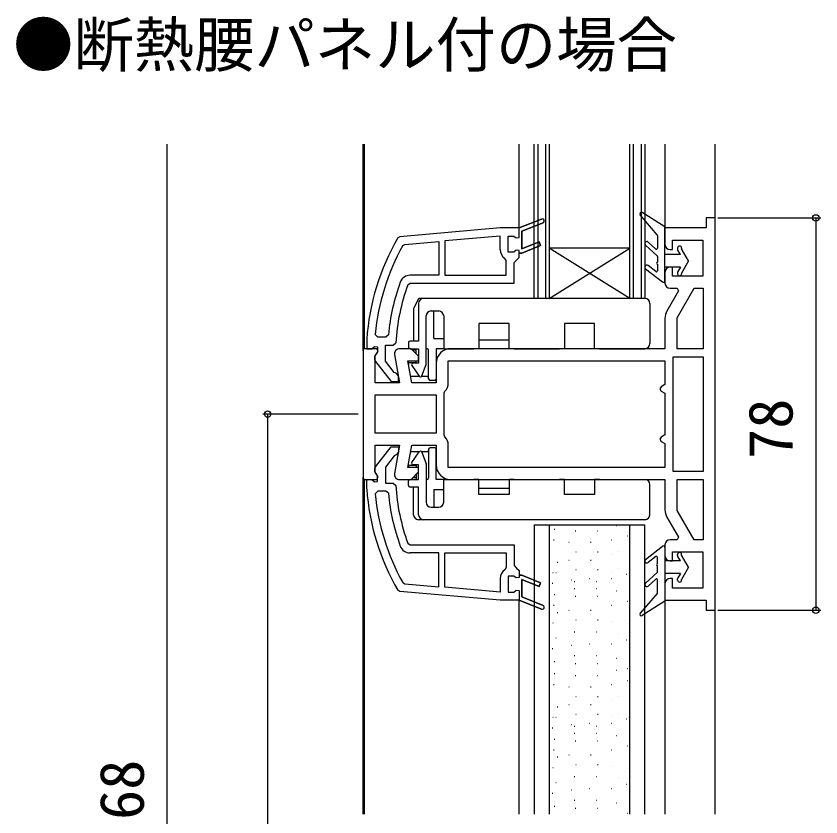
# Model space of a CAD drawing. Units: millimetres, scale not verified. Extents: x -525 to 525, y -783 to 779.
# Drawn here: x 5 to 165, y -2.5 to 156.7 of the extents above; entities that cross this region are included whole.
import ezdxf
from ezdxf.enums import TextEntityAlignment as Align

# ---------------------------------------------------------------- set-up
doc = ezdxf.new("R2010")
doc.units = ezdxf.units.MM
doc.header["$LTSCALE"] = 4
for name, color, linetype in [('0-1_USER1', 3, 'Continuous'), ('0-2_YKK_11', 7, 'Continuous'), ('0-4_YKK_12', 2, 'Continuous'), ('0-5_YKK_13', 4, 'Continuous'), ('0-7_YKK_D', 6, 'Continuous')]:
    doc.layers.add(name, color=color, linetype=linetype)
doc.styles.add('ＭＳ ゴシック', font='')
doc.styles.get('ＭＳ ゴシック').set_extended_font_data('MS Gothic')

msp = doc.modelspace()

# ---------------------------------------------------------------- linework, layer by layer
at = {"layer": '0-2_YKK_11'}
for p, q in [((81.852, 111.032), (82.244, 111.286)), ((133.998, 105.75), (133.998, 103.55)), ((82.867, 103.223), (83.336, 103.55)), ((90.898, 83.75), (90.898, 88.15)), ((82.867, 51.878), (83.336, 51.55)), ((133.998, 51.55), (133.998, 49.35)), ((81.852, 44.069), (82.244, 43.815))]:
    msp.add_line(p, q, dxfattribs=at)
for points in [[(109.746, 115.579), (105.498, 113.888), (105.498, 110.414), (108.947, 111.821), (109.249, 111.08), (105.498, 109.55), (104.998, 109.55), (104.998, 110.05), (104.407, 110.125), (103.923, 109.75), (102.798, 109.75), (102.798, 112.95), (103.923, 112.95), (104.407, 112.575), (104.998, 112.65), (104.998, 114.55), (109.45, 116.322), (104.998, 114.55), (101.198, 114.55), (81.271, 112.807), (80.883, 112.561)], [(83.336, 103.55), (103.998, 103.55), (103.998, 107.65), (104.498, 108.15), (104.998, 108.65), (104.998, 109.55), (105.498, 109.55), (109.249, 111.08), (108.947, 111.821), (105.498, 110.414), (105.498, 113.888), (109.746, 115.579)], [(133.998, 43.85), (133.998, 40.55), (142.198, 40.55), (142.198, 38.55), (143.998, 38.55), (143.998, 77.55), (143.998, 116.55), (142.198, 116.55), (142.198, 114.55), (133.998, 114.55), (133.998, 111.25)], [(101.198, 110.25), (101.198, 112.944), (90.198, 111.982), (90.198, 105.15)], [(134.998, 110.25), (135.498, 110.25), (135.498, 112.15), (141.498, 112.15), (141.498, 104.95), (135.498, 104.95), (135.498, 106.75), (134.998, 106.75)], [(82.244, 111.286), (88.998, 111.877), (88.998, 105.15), (83.336, 105.15)], [(90.198, 105.15), (102.398, 105.15), (102.398, 108.06), (102.167, 108.481)], [(134.998, 102.55), (136.42, 102.55), (136.709, 102.05), (134.386, 98.027)], [(133.998, 96.577), (133.998, 90.55), (91.398, 90.55)], [(78.985, 93.303), (78.487, 92.85), (76.88, 92.85), (76.382, 93.396)], [(74.699, 92.398), (74.698, 92.365), (74.698, 90.55), (75.704, 90.55), (76.2, 90.988), (76.798, 90.95), (76.798, 89.85), (76.598, 89.45)], [(76.411, 88.034), (79.523, 84.05), (80.998, 84.05), (80.998, 85.152), (80.522, 85.651), (80.153, 85.843), (78.398, 88.089), (78.398, 91.25), (79.969, 91.25), (80.468, 91.721)], [(80.213, 89.377), (81.205, 83.75), (76.398, 83.75), (76.398, 89.107), (76.978, 90.035), (76.692, 90.55), (73.998, 90.55), (73.998, 77.55), (73.998, 64.55), (76.692, 64.55), (76.978, 65.066), (76.398, 65.994), (76.398, 71.35), (81.205, 71.35), (80.213, 65.724)], [(88.498, 87.65), (88.498, 83.75), (83.642, 83.75), (82.866, 88.15), (84.998, 88.15), (84.998, 89.05), (83.498, 90.55), (81.198, 90.55)], [(90.898, 88.15), (133.998, 88.15), (133.998, 83.416), (133.248, 82.983), (132.998, 82.55), (133.248, 82.117), (133.998, 81.684), (133.998, 77.55), (133.998, 73.416), (133.248, 72.983), (132.998, 72.55), (133.248, 72.117), (133.998, 71.684), (133.998, 66.95), (90.898, 66.95), (90.898, 71.35)], [(90.236, 73.006), (90.098, 73.35), (90.098, 77.55), (90.098, 81.75), (90.236, 82.095)], [(76.411, 67.067), (79.523, 71.05), (80.998, 71.05), (80.998, 69.949), (80.522, 69.45), (80.153, 69.258), (78.398, 67.012), (78.398, 63.85), (79.969, 63.85), (80.468, 63.38)], [(81.198, 64.55), (83.498, 64.55), (84.998, 66.05), (84.998, 66.95), (82.866, 66.95), (83.642, 71.35), (88.498, 71.35), (88.498, 67.45)], [(74.699, 62.702), (74.698, 62.735), (74.698, 64.55), (75.704, 64.55), (76.2, 64.113), (76.798, 64.15), (76.798, 65.25), (76.598, 65.65)], [(91.398, 64.55), (133.998, 64.55), (133.998, 58.524)], [(78.985, 61.798), (78.487, 62.25), (76.88, 62.25), (76.382, 61.705)], [(134.386, 57.074), (136.709, 53.05), (136.42, 52.55), (134.998, 52.55)], [(83.336, 51.55), (103.998, 51.55), (103.998, 47.45), (104.498, 46.95), (104.998, 46.45), (104.998, 45.55), (105.498, 45.55), (109.249, 44.021), (108.947, 43.28), (105.498, 44.686), (105.498, 41.212), (109.746, 39.522)], [(82.244, 43.815), (88.998, 43.224), (88.998, 49.95), (83.336, 49.95)], [(90.198, 49.95), (102.398, 49.95), (102.398, 47.041), (102.167, 46.62)], [(101.198, 44.85), (101.198, 42.157), (90.198, 43.119), (90.198, 49.95)], [(134.998, 48.35), (135.498, 48.35), (135.498, 50.15), (141.498, 50.15), (141.498, 42.95), (135.498, 42.95), (135.498, 44.85), (134.998, 44.85)], [(109.746, 39.522), (105.498, 41.212), (105.498, 44.686), (108.947, 43.28), (109.249, 44.021), (105.498, 45.55), (104.998, 45.55), (104.998, 45.05), (104.407, 44.975), (103.923, 45.35), (102.798, 45.35), (102.798, 42.15), (103.923, 42.15), (104.407, 42.525), (104.998, 42.45), (104.998, 40.55), (109.45, 38.779), (104.998, 40.55), (101.198, 40.55), (81.271, 42.294), (80.883, 42.54)]]:
    msp.add_lwpolyline(points, dxfattribs=at)
for points in [[(141.598, 102.55), (141.598, 90.55), (136.398, 90.55), (136.398, 96.711), (139.769, 102.55)], [(135.598, 66.15), (135.598, 77.55), (135.598, 88.95), (141.598, 88.95), (141.598, 77.55), (141.598, 66.15)], [(88.498, 73.75), (76.398, 73.75), (76.398, 77.55), (76.398, 81.35), (88.498, 81.35), (88.498, 77.55)], [(141.598, 64.55), (141.598, 52.55), (139.769, 52.55), (136.398, 58.39), (136.398, 64.55)]]:
    msp.add_lwpolyline(points, close=True, dxfattribs=at)
for centre, radius, start, end in [((109.598, 115.95), 0.4, 291.69939, 111.69941), ((109.598, 115.95), 0.4, 291.69939, 111.69941), ((120.598, 89.35), 46, 149.69629, 176.20063), ((120.598, 89.35), 44.4, 150.76927, 174.77219), ((134.998, 111.25), 1, 180.00001, 269.99999), ((103.298, 110.25), 2.1, 180.00001, 237.42104), ((134.998, 105.75), 1, 90.00001, 179.99999), ((83.336, 103.05), 2.1, 90, 159.81284), ((120.598, 89.35), 41.8, 159.8128, 174.57386), ((120.598, 89.35), 40.2, 159.81283, 176.6194), ((134.998, 103.55), 1, 180.00001, 269.99999), ((136.898, 96.577), 2.9, 150.00001, 180.00002), ((81.198, 89.55), 1, 90, 189.99998), ((91.398, 87.65), 2.9, 90.00001, 179.99999), ((77.198, 88.65), 1, 126.86989, 218.08672), ((88.498, 83.75), 2.4, 316.39717, 0), ((88.498, 71.35), 2.4, 360, 43.60283), ((91.398, 67.45), 2.9, 180.00001, 269.99999), ((77.198, 66.45), 1, 141.91328, 233.13011), ((81.198, 65.55), 1, 170.00002, 270), ((120.598, 65.75), 46, 183.79937, 210.30371), ((120.598, 65.75), 40.2, 183.3806, 200.18717), ((120.598, 65.75), 44.4, 185.22781, 209.23073), ((120.598, 65.75), 41.8, 185.42614, 200.1872), ((136.898, 58.524), 2.9, 179.99998, 209.99999), ((83.336, 52.05), 2.1, 200.18716, 270), ((134.998, 51.55), 1, 90.00001, 179.99999), ((134.998, 49.35), 1, 180.00001, 269.99999), ((103.298, 44.85), 2.1, 122.57896, 179.99999), ((134.998, 43.85), 1, 90.00001, 179.99999), ((109.598, 39.15), 0.4, 248.30059, 68.30061), ((109.598, 39.15), 0.4, 248.30059, 68.30061)]:
    msp.add_arc(centre, radius, start, end, dxfattribs=at)
at = {"layer": '0-4_YKK_12'}
for p, q in [((74.001, 90.106), (74.001, 131.179)), ((74.2, 131.179), (74.2, 90.452)), ((105.001, 114.552), (105.001, 131.179)), ((107.998, 100.55), (107.998, 131.179)), ((108.698, 131.179), (108.698, 100.55)), ((110.298, 100.55), (110.298, 131.179)), ((110.998, 131.179), (110.998, 100.55)), ((126.998, 100.55), (126.998, 131.179)), ((127.698, 131.179), (127.698, 100.55)), ((129.298, 100.55), (129.298, 131.179)), ((129.998, 131.179), (129.998, 100.55)), ((134.001, 114.106), (134.001, 131.179)), ((144.001, 113.551), (144.001, 131.179)), ((126.998, 100.55), (110.998, 110.55)), ((129.998, 100.55), (107.998, 100.55)), ((74.001, -1.95), (74.001, 64.994)), ((74.2, 64.648), (74.2, -1.95)), ((105.001, -1.95), (105.001, 40.549)), ((134.001, -1.95), (134.001, 40.994)), ((144.001, -1.95), (144.001, 41.55))]:
    msp.add_line(p, q, dxfattribs=at)
msp.add_lwpolyline([(110.998, 100.55), (126.998, 110.55), (110.998, 110.55)], dxfattribs=at)
at = {"layer": '0-5_YKK_13'}
for p, q in [((132.45, 113.207), (129.07, 117.155)), ((133.998, 114.75), (129.457, 117.604)), ((133.998, 104.05), (133.998, 114.75)), ((132.498, 113.076), (132.498, 110.502)), ((132.434, 109.01), (130.125, 111.158)), ((132.161, 110.356), (130.67, 111.743)), ((136.498, 110.55), (136.498, 110.318)), ((137.298, 110.55), (137.298, 110.425)), ((138.698, 108), (137.298, 110.425)), ((132.498, 108.863), (132.498, 107.728)), ((137.052, 109.25), (133.998, 109.25)), ((137.052, 109.25), (136.551, 110.118)), ((132.498, 107.328), (132.498, 106.035)), ((138.698, 108), (137.298, 105.576)), ((130.152, 106.435), (133.513, 103.814)), ((132.175, 105.877), (130.643, 107.066)), ((137.052, 106.75), (133.998, 106.75)), ((136.498, 105.683), (136.498, 105.45)), ((137.052, 106.75), (136.551, 105.883)), ((137.298, 105.576), (137.298, 105.45)), ((84.915, 100.385), (84.029, 98.614)), ((84.998, 99.55), (84.998, 92.05)), ((85.998, 100.55), (85.183, 100.55)), ((129.998, 100.55), (85.998, 100.55)), ((130.998, 99.55), (130.998, 91.55)), ((83.998, 98.48), (83.998, 92.05)), ((87.498, 98.05), (88.998, 98.05)), ((87.998, 92.55), (87.998, 98.05)), ((86.498, 87.522), (86.498, 97.05)), ((89.998, 97.05), (89.998, 90.55)), ((102.998, 95.55), (96.998, 95.55)), ((102.998, 90.55), (102.998, 95.55)), ((119.998, 95.55), (113.998, 95.55)), ((119.998, 90.55), (119.998, 95.55)), ((82.998, 91.75), (82.998, 90.85)), ((84.998, 92.05), (83.298, 92.05)), ((87.998, 92.55), (89.998, 92.55)), ((96.998, 92.3), (102.998, 92.3)), ((83.298, 90.55), (84.998, 90.55)), ((84.498, 90.25), (83.798, 90.25)), ((84.498, 90.25), (84.498, 90.55)), ((84.498, 89.55), (84.498, 90.25)), ((84.998, 90.55), (84.998, 87.65)), ((86.698, 90.55), (86.498, 90.55)), ((86.998, 84.55), (86.998, 90.25)), ((89.998, 90.55), (88.498, 90.55)), ((88.498, 90.55), (88.498, 84.55)), ((89.998, 90.55), (95.998, 90.55)), ((103.998, 90.55), (102.998, 90.55)), ((103.998, 90.55), (112.998, 90.55)), ((120.998, 90.55), (119.998, 90.55)), ((120.998, 90.55), (129.998, 90.55)), ((82.998, 87.75), (82.998, 88.119)), ((84.498, 87.75), (84.498, 88.15)), ((82.998, 87.75), (82.998, 87.404)), ((84.498, 87.75), (82.998, 87.75)), ((83.652, 87.178), (85.124, 85.076)), ((84.998, 87.65), (83.898, 87.65)), ((85.652, 85.145), (86.48, 87.419)), ((85.144, 85.05), (83.413, 85.05)), ((86.698, 85.05), (85.596, 85.05)), ((88.198, 84.25), (87.298, 84.25)), ((86.998, 70.55), (86.998, 64.85)), ((88.198, 70.85), (87.298, 70.85)), ((88.498, 64.55), (88.498, 70.55)), ((85.144, 70.05), (83.413, 70.05)), ((83.652, 67.922), (85.124, 70.025)), ((86.698, 70.05), (85.596, 70.05)), ((85.652, 69.956), (86.48, 67.681)), ((82.998, 67.35), (82.998, 67.696)), ((82.998, 67.35), (82.998, 66.981)), ((84.498, 67.35), (82.998, 67.35)), ((84.998, 67.45), (83.898, 67.45)), ((84.498, 67.35), (84.498, 66.95)), ((84.998, 64.55), (84.998, 67.45)), ((86.498, 67.579), (86.498, 60.05)), ((82.998, 63.35), (82.998, 64.25)), ((83.298, 64.55), (84.998, 64.55)), ((84.498, 64.85), (83.798, 64.85)), ((84.498, 65.55), (84.498, 64.85)), ((84.498, 64.85), (84.498, 64.55)), ((86.698, 64.55), (86.498, 64.55)), ((89.998, 64.55), (88.498, 64.55)), ((89.998, 64.55), (95.998, 64.55)), ((89.998, 60.05), (89.998, 64.55)), ((102.998, 64.55), (102.998, 61.55)), ((103.998, 64.55), (102.998, 64.55)), ((103.998, 64.55), (112.998, 64.55)), ((119.998, 64.55), (119.998, 61.55)), ((120.998, 64.55), (119.998, 64.55)), ((120.998, 64.55), (129.998, 64.55)), ((84.998, 63.05), (83.298, 63.05)), ((83.998, 57.55), (83.998, 63.05)), ((84.998, 57.55), (84.998, 63.05)), ((87.998, 62.55), (89.998, 62.55)), ((87.998, 62.55), (87.998, 59.05)), ((96.998, 62.8), (102.998, 62.8)), ((130.998, 57.55), (130.998, 63.55)), ((102.998, 61.55), (96.998, 61.55)), ((119.998, 61.55), (113.998, 61.55)), ((87.498, 59.05), (88.998, 59.05)), ((85.998, 56.55), (84.998, 56.55)), ((129.998, 56.55), (85.998, 56.55)), ((108.001, 55.55), (108.001, -1.95)), ((108.001, 55.55), (130.001, 55.55)), ((111.001, -1.95), (111.001, 55.55)), ((111.983, 54.701), (112.083, 54.701)), ((124.383, 55.379), (124.433, 55.379)), ((127.001, -1.95), (127.001, 55.55)), ((130.001, -1.95), (130.001, 55.55)), ((116.143, 54.32), (116.243, 54.32)), ((120.478, 54.32), (120.578, 54.32)), ((126.534, 53.352), (126.584, 53.352)), ((111.859, 52.537), (111.959, 52.537)), ((114.869, 52.057), (114.97, 52.057)), ((119.204, 52.057), (119.304, 52.057)), ((123.348, 52.566), (123.398, 52.566)), ((130.152, 48.666), (133.513, 51.287)), ((116.267, 50.168), (116.367, 50.168)), ((120.601, 50.168), (120.701, 50.168)), ((124.797, 50.183), (124.847, 50.183)), ((133.998, 51.05), (133.998, 40.35)), ((136.498, 49.418), (136.498, 49.65)), ((137.298, 49.525), (137.298, 49.65)), ((112.578, 48.134), (112.678, 48.134)), ((114.869, 48.538), (114.97, 48.538)), ((119.204, 48.538), (119.304, 48.538)), ((123.597, 49.583), (123.647, 49.583)), ((132.175, 49.223), (130.643, 48.034)), ((132.498, 47.773), (132.498, 49.065)), ((137.052, 48.35), (133.998, 48.35)), ((137.052, 48.35), (136.551, 49.218)), ((138.698, 47.1), (137.298, 49.525)), ((116.267, 46.648), (116.367, 46.648)), ((120.601, 46.648), (120.701, 46.648)), ((124.797, 46.856), (124.847, 46.856)), ((132.498, 46.238), (132.498, 47.373)), ((138.698, 47.1), (137.298, 44.676)), ((111.686, 46.053), (111.786, 46.053)), ((112.281, 46.081), (112.381, 46.081)), ((119.017, 44.87), (119.067, 44.87)), ((123.352, 44.87), (123.402, 44.87)), ((123.597, 46.256), (123.647, 46.256)), ((126.369, 45.698), (126.419, 45.698)), ((126.783, 45.925), (126.833, 45.925)), ((132.434, 46.091), (130.125, 43.943)), ((137.052, 45.85), (133.998, 45.85)), ((137.052, 45.85), (136.551, 44.983)), ((111.562, 43.917), (111.662, 43.917)), ((115.375, 44.595), (115.475, 44.595)), ((115.969, 44.27), (116.069, 44.27)), ((120.304, 44.27), (120.404, 44.27)), ((132.161, 44.745), (130.67, 43.358)), ((132.498, 42.024), (132.498, 44.599)), ((136.498, 44.55), (136.498, 44.783)), ((137.298, 44.55), (137.298, 44.676)), ((111.983, 41.704), (112.083, 41.704)), ((115.969, 42.893), (116.069, 42.893)), ((120.304, 42.893), (120.404, 42.893)), ((124.383, 42.383), (124.433, 42.383)), ((132.45, 41.894), (129.07, 37.945)), ((116.143, 41.324), (116.243, 41.324)), ((120.478, 41.324), (120.578, 41.324)), ((126.534, 40.356), (126.584, 40.356)), ((133.998, 40.35), (129.457, 37.496)), ((111.859, 39.541), (111.959, 39.541)), ((114.869, 38.541), (114.97, 38.541)), ((119.204, 38.541), (119.304, 38.541)), ((123.348, 39.57), (123.398, 39.57)), ((112.578, 38.138), (112.678, 38.138)), ((111.686, 36.057), (111.786, 36.057)), ((116.267, 36.652), (116.367, 36.652)), ((120.601, 36.652), (120.701, 36.652)), ((123.597, 36.26), (123.647, 36.26)), ((126.783, 35.929), (126.833, 35.929)), ((115.969, 34.274), (116.069, 34.274)), ((120.304, 34.274), (120.404, 34.274)), ((124.797, 33.86), (124.847, 33.86)), ((112.281, 33.085), (112.381, 33.085)), ((126.369, 32.701), (126.419, 32.701)), ((111.562, 30.921), (111.662, 30.921)), ((115.375, 31.599), (115.475, 31.599)), ((119.017, 31.874), (119.067, 31.874)), ((123.352, 31.874), (123.402, 31.874)), ((115.969, 29.531), (116.069, 29.531)), ((120.304, 29.531), (120.404, 29.531)), ((124.383, 29.021), (124.433, 29.021)), ((111.983, 28.342), (112.083, 28.342)), ((116.143, 27.962), (116.243, 27.962)), ((120.478, 27.962), (120.578, 27.962)), ((111.983, 25.951), (112.083, 25.951)), ((124.383, 26.629), (124.433, 26.629)), ((126.534, 26.994), (126.584, 26.994)), ((116.143, 25.57), (116.243, 25.57)), ((120.478, 25.57), (120.578, 25.57)), ((126.534, 24.602), (126.584, 24.602)), ((111.859, 23.787), (111.959, 23.787)), ((114.869, 23.307), (114.97, 23.307)), ((119.204, 23.307), (119.304, 23.307)), ((123.348, 23.816), (123.398, 23.816)), ((116.267, 21.418), (116.367, 21.418)), ((120.601, 21.418), (120.701, 21.418)), ((123.597, 20.833), (123.647, 20.833)), ((124.797, 21.433), (124.847, 21.433)), ((112.578, 19.384), (112.678, 19.384)), ((114.869, 19.788), (114.97, 19.788)), ((119.204, 19.788), (119.304, 19.788)), ((116.267, 17.898), (116.367, 17.898)), ((120.601, 17.898), (120.701, 17.898)), ((124.797, 18.106), (124.847, 18.106)), ((111.686, 17.303), (111.786, 17.303)), ((112.281, 17.331), (112.381, 17.331)), ((119.017, 16.12), (119.067, 16.12)), ((123.352, 16.12), (123.402, 16.12)), ((123.597, 17.506), (123.647, 17.506)), ((126.369, 16.948), (126.419, 16.948)), ((126.783, 17.175), (126.833, 17.175)), ((111.562, 15.167), (111.662, 15.167)), ((115.375, 15.845), (115.475, 15.845)), ((115.969, 15.52), (116.069, 15.52)), ((120.304, 15.52), (120.404, 15.52)), ((111.983, 12.954), (112.083, 12.954)), ((115.969, 14.143), (116.069, 14.143)), ((120.304, 14.143), (120.404, 14.143)), ((124.383, 13.633), (124.433, 13.633)), ((116.143, 12.574), (116.243, 12.574)), ((120.478, 12.574), (120.578, 12.574)), ((126.534, 11.606), (126.584, 11.606)), ((111.859, 10.791), (111.959, 10.791)), ((114.869, 9.791), (114.97, 9.791)), ((119.204, 9.791), (119.304, 9.791)), ((123.348, 10.82), (123.398, 10.82)), ((112.578, 9.388), (112.678, 9.388)), ((111.686, 7.307), (111.786, 7.307)), ((116.267, 7.902), (116.367, 7.902)), ((120.601, 7.902), (120.701, 7.902)), ((123.597, 7.51), (123.647, 7.51)), ((126.783, 7.179), (126.833, 7.179)), ((115.969, 5.524), (116.069, 5.524)), ((120.304, 5.524), (120.404, 5.524)), ((124.797, 5.11), (124.847, 5.11)), ((112.281, 4.335), (112.381, 4.335)), ((126.369, 3.951), (126.419, 3.951)), ((111.562, 2.171), (111.662, 2.171)), ((115.375, 2.849), (115.475, 2.849)), ((119.017, 3.124), (119.067, 3.124)), ((123.352, 3.124), (123.402, 3.124)), ((115.969, 0.781), (116.069, 0.781)), ((120.304, 0.781), (120.404, 0.781)), ((124.383, 0.271), (124.433, 0.271)), ((111.983, -0.408), (112.083, -0.408)), ((116.143, -0.788), (116.243, -0.788)), ((120.478, -0.788), (120.578, -0.788)), ((126.534, -1.756), (126.584, -1.756))]:
    msp.add_line(p, q, dxfattribs=at)
for points in [[(96.998, 95.55), (96.998, 90.55), (95.998, 90.55)], [(113.998, 95.55), (113.998, 90.55), (112.998, 90.55)], [(96.998, 61.55), (96.998, 64.55), (95.998, 64.55)], [(113.998, 61.55), (113.998, 64.55), (112.998, 64.55)]]:
    msp.add_lwpolyline(points, dxfattribs=at)
for centre, radius, start, end in [((129.298, 117.35), 0.3, 57.84718, 220.56105), ((132.298, 113.076), 0.2, 0, 40.56105), ((130.398, 111.45), 0.4, 47.0674, 227.0674), ((132.298, 110.502), 0.2, 227.0674, 0), ((136.898, 110.55), 0.4, 0, 180), ((132.298, 108.863), 0.2, 0, 47.0674), ((136.898, 110.318), 0.4, 180, 210), ((132.498, 107.528), 0.2, 90, 270), ((130.398, 106.75), 0.4, 52.18768, 232.05449), ((132.298, 106.035), 0.2, 232.18768, 0), ((136.898, 105.683), 0.4, 150, 180), ((133.698, 104.05), 0.3, 232.05449, 0), ((136.898, 105.45), 0.4, 180, 0), ((85.183, 100.25), 0.3, 90, 153.43495), ((85.998, 99.55), 1, 90, 180), ((129.998, 99.55), 1, 0, 90), ((84.298, 98.48), 0.3, 153.43495, 180), ((87.498, 97.05), 1, 90, 180), ((88.998, 97.05), 1, 0, 90), ((83.298, 91.75), 0.3, 90, 180), ((129.998, 91.55), 1, 270, 0), ((83.298, 90.85), 0.3, 180, 270), ((86.698, 90.25), 0.3, 0, 90), ((83.898, 87.35), 0.3, 90, 215), ((86.198, 87.522), 0.3, 340, 0), ((85.37, 85.248), 0.3, 215, 340), ((86.698, 84.75), 0.3, 0, 90), ((87.298, 84.55), 0.3, 180, 270), ((88.198, 84.55), 0.3, 270, 0), ((87.298, 70.55), 0.3, 90, 180), ((88.198, 70.55), 0.3, 0, 90), ((85.37, 69.853), 0.3, 20, 145), ((86.698, 70.35), 0.3, 270, 0), ((83.898, 67.75), 0.3, 145, 270), ((86.198, 67.579), 0.3, 0, 20), ((83.298, 64.25), 0.3, 90, 180), ((86.698, 64.85), 0.3, 270, 0), ((129.998, 63.55), 1, 0, 90), ((83.298, 63.35), 0.3, 180, 270), ((87.498, 60.05), 1, 180, 270), ((88.998, 60.05), 1, 270, 0), ((84.998, 57.55), 1, 180, 270), ((85.998, 57.55), 1, 180, 270), ((129.998, 57.55), 1, 270, 0), ((133.698, 51.05), 0.3, 0, 127.94551), ((136.898, 49.65), 0.4, 0, 180), ((130.398, 48.35), 0.4, 127.94551, 307.81232), ((132.298, 49.065), 0.2, 0, 127.81232), ((136.898, 49.418), 0.4, 180, 210), ((132.498, 47.573), 0.2, 90, 270), ((132.298, 46.238), 0.2, 312.9326, 0), ((136.898, 44.783), 0.4, 150, 180), ((130.398, 43.65), 0.4, 132.9326, 312.9326), ((132.298, 44.599), 0.2, 0, 132.9326), ((136.898, 44.55), 0.4, 180, 0), ((132.298, 42.024), 0.2, 319.43895, 0), ((129.298, 37.75), 0.3, 139.43895, 302.15282)]:
    msp.add_arc(centre, radius, start, end, dxfattribs=at)
at = {"layer": '0-7_YKK_D'}
for p, q in [((34.998, -134.949), (34.998, 131.179)), ((144.498, 116.55), (165, 116.55)), ((164, 116.55), (164, 38.55)), ((72.998, 77.55), (53.998, 77.55)), ((54.998, -145.449), (54.998, 77.55)), ((144.498, 38.55), (165, 38.55))]:
    msp.add_line(p, q, dxfattribs=at)
for centre in [(164, 116.55), (54.998, 77.55), (164, 38.55)]:
    msp.add_circle(centre, 0.637, dxfattribs=at)

# ---------------------------------------------------------------- texts
at = {"layer": '0-1_USER1', "style": 'ＭＳ ゴシック'}
msp.add_text('●断熱腰パネル付の場合', height=8.798, dxfattribs=at).set_placement((4.364, 143.943), align=Align.BOTTOM_LEFT)
at = {"layer": '0-7_YKK_D', "style": 'ＭＳ ゴシック'}
for s, p in [('78', (162, 68.653)), ('DH＝H－68', (32.998, -45.078))]:
    msp.add_text(s, height=8.798, rotation=90, dxfattribs=at).set_placement(p, align=Align.BOTTOM_LEFT)

doc.saveas('drawing.dxf')
